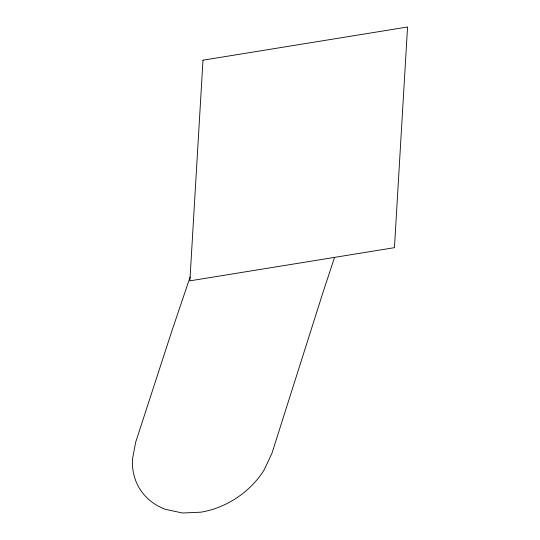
<?xml version="1.0" encoding="UTF-8"?>
<svg xmlns="http://www.w3.org/2000/svg" width="540" height="540" viewBox="0 0 540 540"><rect width="100%" height="100%" fill="white"/><g stroke="black" fill="none" stroke-linecap="round" stroke-linejoin="round"><path stroke-width="0.81" d="M334.55 257.377L322.731 293.213L271.985 453.209L264.141 469.908A75.29 58.529 -34.1 0 1 200.86 512.19L182.486 513L165.571 509.369A77.956 60.608 -34.1 0 1 132.448 459.398L135.641 442.334L171.673 331.574L190.1 277.088M202.986 60.183L189.878 280.847L394.443 247.664L407.558 27L202.986 60.183"/></g></svg>
